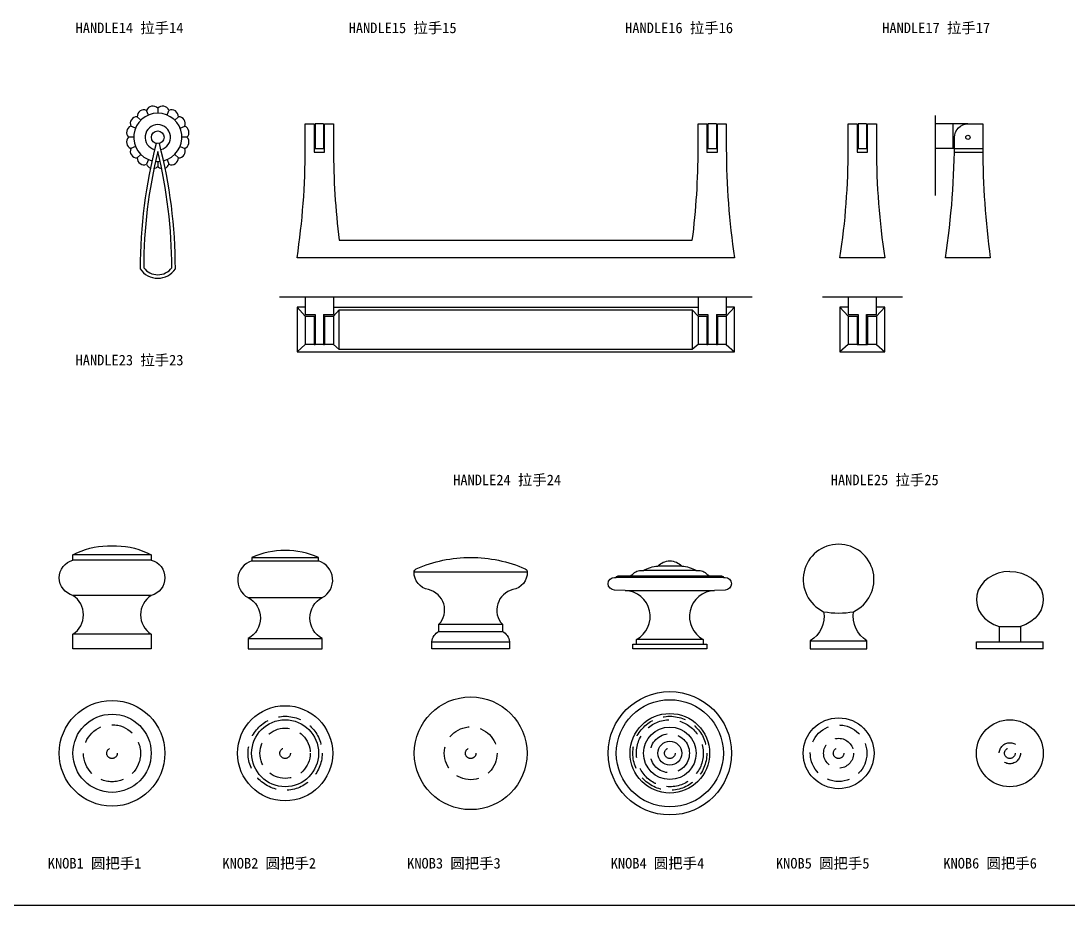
# Model space of a CAD drawing. Header units: millimetres. Extents: x -159360 to -156109, y -82746 to -81402.
# Drawn here: x -158307.6 to -158010.4, y -81966.7 to -81715.8 of the extents above; entities that cross this region are included whole.
import ezdxf
from ezdxf.enums import TextEntityAlignment as Align

# ---------------------------------------------------------------- set-up
doc = ezdxf.new("R2010")
doc.units = ezdxf.units.MM
doc.header["$LTSCALE"] = 2
doc.header["$MEASUREMENT"] = 0
doc.linetypes.add('CENTER2', pattern=[28.575, 19.05, -3.175, 3.175, -3.175])
doc.linetypes.add('HIDDEN2', pattern=[4.7625, 3.175, -1.5875])
doc.layers.get('0').update_dxf_attribs({"linetype": 'CONTINUOUS'})
doc.layers.get('Defpoints').update_dxf_attribs({"linetype": 'CONTINUOUS'})
doc.layers.add('LINE1', color=41, linetype='CONTINUOUS')
doc.layers.add('LINE2', color=142, linetype='CONTINUOUS')
doc.layers.add('标注', color=7, linetype='CONTINUOUS', lineweight=25)
doc.styles.add('HZ', font='simfang.ttf')

# ---------------------------------------------------------------- blocks, each defined once
blk = doc.blocks.new('KNOB6-E 圆把手6-立面')
at = {"ltscale": 5}
blk.add_circle((0, 0), 9.5, dxfattribs=at)
at = {"layer": 'LINE1', "linetype": 'HIDDEN2'}
for radius in [3, 1.5]:
    blk.add_circle((0, 0), radius, dxfattribs=at)
blk = doc.blocks.new('KNOB6-P 圆把手6-平面')
at = {"ltscale": 5}
for p, q in [((-3, 6.41), (-3, 2)), ((3, 6.41), (3, 2)), ((-9.5, 0), (-9.5, 2)), ((-9.5, 2), (9.5, 2)), ((9.5, 0), (-9.5, 0)), ((9.5, 0), (9.5, 2))]:
    blk.add_line(p, q, dxfattribs=at)
blk.add_ellipse((0, 14), major_axis=(9.5, 0), ratio=0.842105, start_param=1.570796, end_param=4.3911, dxfattribs=at)
at = {"ltscale": 5, "extrusion": (0, 0, -1)}
blk.add_ellipse((0, 14), major_axis=(-9.5, 0), ratio=0.842105, start_param=1.570796, end_param=4.3911, dxfattribs=at)
at = {"layer": 'LINE1'}
blk.add_line((-3, 6.41), (3, 6.41), dxfattribs=at)
blk = doc.blocks.new('KNOB6 圆把手6')
for name, p in [('KNOB6-P 圆把手6-平面', (0, 0)), ('KNOB6-E 圆把手6-立面', (0, -29.59))]:
    blk.add_blockref(name, p)
blk = doc.blocks.new('KNOB3-E 圆把手3-立面')
at = {"ltscale": 5}
blk.add_circle((0, 0), 16, dxfattribs=at)
at = {"layer": 'LINE1', "linetype": 'HIDDEN2'}
for radius in [7.5, 1.5]:
    blk.add_circle((0, 0), radius, dxfattribs=at)
blk = doc.blocks.new('KNOB3-P 圆把手3-平面')
at = {"ltscale": 5}
blk.add_lwpolyline([(-11, 0), (-11, 2.06, -0.261657), (-9, 5), (-9, 7, 0.574661), (-11.98, 16.85, -0.371401), (-16.06, 21.85, -0.289684), (-15.46, 22.74, -0.104221), (0, 26, -0.104221), (15.46, 22.74, -0.289684), (16.06, 21.85, -0.371401), (11.98, 16.85, 0.574661), (9, 7), (9, 5, -0.261657), (11, 2.06), (11, 0), (0, 0)], format="xyb", close=True, dxfattribs=at)
at = {"layer": 'LINE1'}
for p, q in [((-16.06, 21.85), (16.06, 21.85)), ((-9, 7), (9, 7)), ((-9, 5), (9, 5)), ((-11, 2.06), (11, 2.06))]:
    blk.add_line(p, q, dxfattribs=at)
blk = doc.blocks.new('KNOB3 圆把手3')
for name, p in [('KNOB3-P 圆把手3-平面', (0, 0)), ('KNOB3-E 圆把手3-立面', (0, -29.59))]:
    blk.add_blockref(name, p)
blk = doc.blocks.new('HANDLE25-P 拉手25-平面')
at = {"layer": 'LINE1'}
for p, q in [((-11.35, 0), (11.35, 0)), ((-6.35, -2.92), (-4, -5.5)), ((4, -5.5), (6.35, -2.92)), ((-4, -5.5), (-4, -13.5)), ((-4, -5.5), (-1.5, -5.5)), ((-1.5, -5.5), (-1.5, -13.5)), ((-1.5, -5.5), (-1.2, -5.5)), ((1.5, -5.5), (1.2, -5.5)), ((1.5, -5.5), (1.5, -13.5)), ((1.5, -5.5), (4, -5.5)), ((4, -5.5), (4, -13.5)), ((-4, -13.5), (-6.35, -15.62)), ((-1.5, -13.5), (-4, -13.5)), ((-1.5, -13.5), (-1.2, -13.5)), ((1.2, -13.5), (1.5, -13.5)), ((4, -13.5), (1.5, -13.5)), ((4, -13.5), (6.35, -15.62))]:
    blk.add_line(p, q, dxfattribs=at)
for points in [[(-4, 0), (-4, -5), (-1.2, -5), (-1.2, -13.5), (1.2, -13.5), (1.2, -5), (4, -5), (4, 0)], [(-4, -2.92), (-6.35, -2.92), (-6.35, -15.62), (6.35, -15.62), (6.35, -2.92), (4, -2.92)]]:
    blk.add_lwpolyline(points, dxfattribs=at)
blk = doc.blocks.new('HANDLE25-E 拉手25-立面')
at = {"ltscale": 5}
blk.add_lwpolyline([(1.5, -4.5), (1.5, 3.5), (4, 3.5), (4, -3.5, 0.037849), (6.35, -34.5), (-6.35, -34.5, 0.037849), (-4, -3.5), (-4, 3.5), (-1.5, 3.5), (-1.5, -4.5)], format="xyb", close=True, dxfattribs=at)
at = {"layer": 'LINE1'}
for p, q in [((-1.2, 3.5), (-1.2, -3.5)), ((1.2, 3.5), (-1.2, 3.5)), ((1.2, 3.5), (1.2, -3.5)), ((-1.2, -3.5), (1.2, -3.5))]:
    blk.add_line(p, q, dxfattribs=at)
blk = doc.blocks.new('HANDLE25-S 拉手25-侧面')
at = {"ltscale": 5}
blk.add_lwpolyline([(13.5, 3.5), (13.5, -3.5, 0.03413), (15.62, -34.5), (2.92, -34.5, 0.037229), (5.47, -0.3, -0.414214), (9.27, 3.5)], format="xyb", dxfattribs=at)
at = {"layer": 'LINE1', "linetype": 'CENTER2'}
blk.add_line((0, 5.93), (0, -16.85), dxfattribs=at)
at = {"layer": 'LINE1'}
for p, q in [((9.29, 3.5), (0, 3.5)), ((5, 3.5), (5, -3.5)), ((9.29, 3.5), (13.5, 3.5)), ((5.51, -3.5), (0, -3.5)), ((5.43, -4.5), (13.5, -4.5)), ((5.51, -3.5), (13.5, -3.5))]:
    blk.add_line(p, q, dxfattribs=at)
blk.add_circle((9.27, -0.3), 0.6, dxfattribs=at)
blk = doc.blocks.new('HANDLE25 拉手25')
for name, p in [('HANDLE25-S 拉手25-侧面', (20.69, 45.56)), ('HANDLE25-E 拉手25-立面', (0, 45.56)), ('HANDLE25-P 拉手25-平面', (0, 0))]:
    blk.add_blockref(name, p)
blk = doc.blocks.new('HANDLE24-P 拉手24-平面')
at = {"layer": 'LINE1'}
for p, q in [((-67.1, 0), (67.1, 0)), ((-59.75, 0), (-59.75, -5)), ((-51.75, 0), (-51.75, -5)), ((51.75, 0), (51.75, -5)), ((59.75, 0), (59.75, -5)), ((-62.1, -2.92), (-59.75, -5.5)), ((-51.75, -2.92), (51.75, -2.92)), ((59.75, -5.5), (62.1, -2.92)), ((-59.75, -5), (-56.95, -5)), ((-59.75, -5.5), (-59.75, -13.5)), ((-59.75, -5.5), (-57.25, -5.5)), ((-57.25, -5.5), (-56.95, -5.5)), ((-57.25, -5.5), (-57.25, -13.5)), ((-56.95, -5), (-56.95, -13.5)), ((-54.55, -5), (-54.55, -13.5)), ((-54.55, -5), (-51.75, -5)), ((-54.25, -5.5), (-54.55, -5.5)), ((-54.25, -5.5), (-54.25, -13.5)), ((-54.25, -5.5), (-51.75, -5.5)), ((-51.75, -5.5), (-50.1, -3.69)), ((-51.75, -5.5), (-51.75, -13.5)), ((51.75, -5), (54.55, -5)), ((51.75, -5.5), (51.75, -13.5)), ((51.75, -5.5), (54.25, -5.5)), ((54.25, -5.5), (54.25, -13.5)), ((54.25, -5.5), (54.55, -5.5)), ((54.55, -5), (54.55, -13.5)), ((56.95, -5), (56.95, -13.5)), ((56.95, -5), (59.75, -5)), ((57.25, -5.5), (56.95, -5.5)), ((57.25, -5.5), (57.25, -13.5)), ((57.25, -5.5), (59.75, -5.5)), ((59.75, -5.5), (59.75, -13.5)), ((-59.75, -13.5), (-62.1, -15.62)), ((-57.25, -13.5), (-59.75, -13.5)), ((-57.25, -13.5), (-56.95, -13.5)), ((-54.55, -13.5), (-56.95, -13.5)), ((-54.55, -13.5), (-54.25, -13.5)), ((-51.75, -13.5), (-54.25, -13.5)), ((-51.75, -13.5), (-50.1, -14.99)), ((51.75, -13.5), (50.1, -14.99)), ((54.25, -13.5), (51.75, -13.5)), ((54.25, -13.5), (54.55, -13.5)), ((56.95, -13.5), (54.55, -13.5)), ((56.95, -13.5), (57.25, -13.5)), ((59.75, -13.5), (57.25, -13.5)), ((59.75, -13.5), (62.1, -15.62))]:
    blk.add_line(p, q, dxfattribs=at)
for points in [[(-59.75, -2.92), (-62.1, -2.92), (-62.1, -15.62), (62.1, -15.62), (62.1, -2.92), (59.75, -2.92)], [(50.1, -3.69), (51.75, -5.5)]]:
    blk.add_lwpolyline(points, dxfattribs=at)
blk.add_lwpolyline([(-50.1, -14.99), (-50.1, -3.69), (50.1, -3.69), (50.1, -14.99)], close=True, dxfattribs=at)
blk = doc.blocks.new('HANDLE24-E 拉手24-立面')
at = {"ltscale": 5}
blk.add_lwpolyline([(-57.25, -4.5), (-54.25, -4.5), (-54.25, 3.5), (-51.75, 3.5), (-51.75, -3.5, 0.031704), (-50.1, -29.5), (50.1, -29.5, 0.031704), (51.75, -3.5), (51.75, 3.5), (54.25, 3.5), (54.25, -4.5), (57.25, -4.5), (57.25, 3.5), (59.75, 3.5), (59.75, -3.5, 0.037849), (62.1, -34.5), (49.4, -34.5), (-49.4, -34.5), (-62.1, -34.5, 0.037849), (-59.75, -3.5), (-59.75, 3.5), (-57.25, 3.5)], format="xyb", close=True, dxfattribs=at)
at = {"layer": 'LINE1'}
for p, q in [((-56.95, 3.5), (-56.95, -3.5)), ((-54.55, 3.5), (-56.95, 3.5)), ((-54.55, 3.5), (-54.55, -3.5)), ((54.55, 3.5), (54.55, -3.5)), ((56.95, 3.5), (54.55, 3.5)), ((56.95, 3.5), (56.95, -3.5)), ((-56.95, -3.5), (-54.55, -3.5)), ((54.55, -3.5), (56.95, -3.5))]:
    blk.add_line(p, q, dxfattribs=at)
blk = doc.blocks.new('HANDLE24 拉手24')
for name, p in [('HANDLE24-E 拉手24-立面', (0, 45.56)), ('HANDLE24-P 拉手24-平面', (0, 0))]:
    blk.add_blockref(name, p)
blk = doc.blocks.new('HANDLE23 拉手23')
blk.add_lwpolyline([(2.09, -8.73, 0.207021), (3.17, -7.65, 0.543873), (5.85, -5.85, 0.543873), (7.65, -3.17, 0.543873), (8.28, 0, 0.543873), (7.65, 3.17, 0.543873), (5.85, 5.85, 0.543873), (3.17, 7.65, 0.543873), (0, 8.28, 0.543873), (-3.17, 7.65, 0.543873), (-5.85, 5.85, 0.543873), (-7.65, 3.17, 0.543873), (-8.28, 0, 0.543873), (-7.65, -3.17, 0.543873), (-5.85, -5.85, 0.543873), (-3.17, -7.65, 0.207021), (-2.09, -8.73)], format="xyb")
for centre, radius, start, end in [((136.82, -37.33), 141.82, 165.4676, 180), ((-136.82, -37.33), 141.82, 0, 14.5324), ((136.82, -37.33), 140.82, 166.3109, 179.8708), ((-136.82, -37.33), 140.82, 0.1292, 13.6891), ((0, -33.99), 6.01, 213.7095, 326.2905), ((0, -33.99), 5.01, 217.0382, 322.9618)]:
    blk.add_arc(centre, radius, start, end)
at = {"layer": 'LINE1'}
for p, q in [((-2.62, 6.32), (-3.17, 7.65)), ((0, 8.28), (0, 6.84)), ((2.62, 6.32), (3.17, 7.65)), ((-6.32, 2.62), (-7.65, 3.17)), ((-4.84, 4.84), (-5.85, 5.85)), ((4.84, 4.84), (5.85, 5.85)), ((6.32, 2.62), (7.65, 3.17)), ((-6.84, 0), (-8.28, 0)), ((8.28, 0), (6.84, 0)), ((-6.32, -2.62), (-7.65, -3.17)), ((6.32, -2.62), (7.65, -3.17)), ((-4.84, -4.84), (-5.85, -5.85)), ((4.84, -4.84), (5.85, -5.85)), ((-2.62, -6.32), (-3.17, -7.65)), ((0, -6.84), (0, -8.28)), ((2.62, -6.32), (3.17, -7.65))]:
    blk.add_line(p, q, dxfattribs=at)
blk.add_circle((0, 0), 1.8, dxfattribs=at)
for centre, radius, start, end in [((0, 0), 6.84, 283.8777, 256.1223), ((0, 0), 3.6, 284.5323, 255.4677), ((-1.38, -6.94), 1.92, 278.7029, 315.8311), ((0, 0), 6.84, 264.5165, 275.4835), ((1.38, -6.94), 1.92, 224.1689, 261.2971)]:
    blk.add_arc(centre, radius, start, end, dxfattribs=at)
blk = doc.blocks.new('KNOB2-E 圆把手2-立面')
at = {"ltscale": 5}
blk.add_circle((0, 0), 13.5, dxfattribs=at)
at = {"layer": 'LINE1', "linetype": 'HIDDEN2'}
for radius in [10.5, 7.14, 1.5]:
    blk.add_circle((0, 0), radius, dxfattribs=at)
at = {"layer": 'LINE1'}
blk.add_circle((0, 0), 9.5, dxfattribs=at)
blk = doc.blocks.new('KNOB2-P 圆把手2-平面')
at = {"ltscale": 5}
blk.add_lwpolyline([(-10.5, 14.57, -0.605835), (-10.5, 3), (-10.5, 0), (10.5, 0), (10.5, 3, -0.605835), (10.5, 14.57, 0.664883), (9.5, 24.99), (9.5, 25.99, 0.207357), (-9.5, 25.99), (-9.5, 24.99, 0.664883)], format="xyb", close=True, dxfattribs=at)
at = {"layer": 'LINE1'}
for p, q in [((-9.5, 25.99), (9.5, 25.99)), ((-9.5, 24.99), (9.5, 24.99)), ((-10.5, 14.57), (10.5, 14.57)), ((-10.5, 3), (10.5, 3))]:
    blk.add_line(p, q, dxfattribs=at)
blk = doc.blocks.new('KNOB2 圆把手2')
for name, p in [('KNOB2-P 圆把手2-平面', (0, 0)), ('KNOB2-E 圆把手2-立面', (-0.01, -29.59))]:
    blk.add_blockref(name, p)
blk = doc.blocks.new('KNOB4-P 圆把手4-平面')
at = {"ltscale": 5}
blk.add_lwpolyline([(-10.5, 0), (-10.5, 1.4), (-9.5, 1.4), (-9.5, 2.71, 0.768744), (-12.66, 16.6), (-15.7, 16.71, -1), (-15.7, 20.32), (-15.2, 20.32, -0.351918), (-14.7, 20.72), (-11.28, 20.72, 0.080658), (-10, 21.66, -0.200859), (-8.58, 22.26), (-7.45, 22.26, -0.133979), (-3.4, 23.51, -0.210144), (0, 25, -0.210144), (3.4, 23.51, -0.133979), (7.45, 22.26), (8.58, 22.26, -0.200859), (10, 21.66, 0.080658), (11.28, 20.72), (14.7, 20.72, -0.351918), (15.2, 20.32), (15.69, 20.32, -1), (15.69, 16.71), (12.66, 16.6, 0.768744), (9.5, 2.71), (9.5, 1.4), (10.5, 1.4), (10.5, 0), (-10.5, 0)], format="xyb", dxfattribs=at)
at = {"layer": 'LINE1'}
for p, q in [((7.45, 22.26), (-7.45, 22.26)), ((3.4, 23.51), (-3.4, 23.51)), ((15.2, 20.32), (-15.2, 20.32)), ((-11.28, 20.72), (11.28, 20.72)), ((-12.66, 16.6), (12.66, 16.6)), ((9.5, 2.71), (-9.5, 2.71)), ((-9.5, 1.4), (9.5, 1.4))]:
    blk.add_line(p, q, dxfattribs=at)
blk = doc.blocks.new('KNOB4-E 圆把手4-立面')
at = {"ltscale": 5}
blk.add_circle((0, 0), 17.5, dxfattribs=at)
at = {"layer": 'LINE1', "ltscale": 5}
for radius in [15.2, 11.28, 7.45, 3.4]:
    blk.add_circle((0, 0), radius, dxfattribs=at)
at = {"layer": 'LINE1', "linetype": 'HIDDEN2'}
for radius in [10.5, 9.5, 5.56, 1.5]:
    blk.add_circle((0, 0), radius, dxfattribs=at)
blk = doc.blocks.new('KNOB4 圆把手4')
for name, p in [('KNOB4-P 圆把手4-平面', (0, 0)), ('KNOB4-E 圆把手4-立面', (0, -29.59))]:
    blk.add_blockref(name, p)
blk = doc.blocks.new('KNOB5-P 圆把手5-平面')
at = {"ltscale": 5}
blk.add_lwpolyline([(-8.03, 0), (8.03, 0), (8.03, 2.3, -0.300203), (4.24, 10.59, 4.516134), (-4.24, 10.59, -0.300203), (-8.03, 2.3)], format="xyb", close=True, dxfattribs=at)
at = {"layer": 'LINE1'}
blk.add_line((-8.03, 2.3), (8.03, 2.3), dxfattribs=at)
blk.add_arc((0, 34.19), 23.98, 259.8072, 280.1928, dxfattribs=at)
blk = doc.blocks.new('KNOB5-E 圆把手5-立面')
at = {"ltscale": 5}
blk.add_circle((0, 0), 10.05, dxfattribs=at)
at = {"layer": 'LINE1', "linetype": 'HIDDEN2'}
for radius in [8.03, 4.24, 1.5]:
    blk.add_circle((0, 0), radius, dxfattribs=at)
blk = doc.blocks.new('KNOB5 圆把手5')
for name, p in [('KNOB5-P 圆把手5-平面', (0, 0)), ('KNOB5-E 圆把手5-立面', (0, -29.59))]:
    blk.add_blockref(name, p)
blk = doc.blocks.new('KNOB1-P 圆把手1-平面')
at = {"ltscale": 5}
blk.add_lwpolyline([(-11.1, 25.2), (-11.1, 26.7, -0.115553), (-1.29, 29.3), (1.29, 29.3, -0.115553), (11.1, 26.7), (11.1, 25.2, -0.78), (11.1, 15.2, 0.545304), (11.1, 4.2), (11.1, 0), (-11.1, 0), (-11.1, 4.2, 0.545304), (-11.1, 15.2, -0.78)], format="xyb", close=True, dxfattribs=at)
at = {"layer": 'LINE1'}
for p, q in [((11.1, 26.7), (-11.1, 26.7)), ((11.1, 25.2), (-11.1, 25.2)), ((11.1, 15.2), (-11.1, 15.2)), ((11.1, 4.2), (-11.1, 4.2))]:
    blk.add_line(p, q, dxfattribs=at)
blk = doc.blocks.new('KNOB1-E 圆把手1-立面')
at = {"ltscale": 5}
blk.add_circle((0, 0), 15, dxfattribs=at)
at = {"layer": 'LINE1'}
blk.add_circle((0, 0), 11.1, dxfattribs=at)
at = {"layer": 'LINE1', "linetype": 'HIDDEN2'}
for radius in [8.1, 1.5]:
    blk.add_circle((0, 0), radius, dxfattribs=at)
blk = doc.blocks.new('KNOB1 圆把手1')
for name, p in [('KNOB1-P 圆把手1-平面', (0, 0)), ('KNOB1-E 圆把手1-立面', (0, -29.59))]:
    blk.add_blockref(name, p)

msp = doc.modelspace()

# ---------------------------------------------------------------- linework, layer by layer
at = {"layer": 'Defpoints', "color": 0}
msp.add_line((-158547.56, -81966.71), (-157735.06, -81966.71), dxfattribs=at)

# ---------------------------------------------------------------- block references
at = {"layer": 'LINE2', "color": 0}
for name, p in [('HANDLE23 拉手23', (-158268.72, -81748.83)), ('HANDLE25 拉手25', (-158068.74, -81794.09)), ('HANDLE24 拉手24', (-158167.1, -81794.09)), ('KNOB5 圆把手5', (-158075.48, -81894.04)), ('KNOB1 圆把手1', (-158281.7, -81894.04)), ('KNOB2 圆把手2', (-158232.56, -81894.04)), ('KNOB3 圆把手3', (-158179.9, -81894.04)), ('KNOB4 圆把手4', (-158123.38, -81894.04)), ('KNOB6 圆把手6', (-158026.88, -81894.04))]:
    msp.add_blockref(name, p, dxfattribs=at)

# ---------------------------------------------------------------- texts
at = {"layer": '标注', "color": 0, "style": 'HZ'}
for s, p in [('HANDLE14 拉手14', (-158292.05, -81716.27)), ('HANDLE15 拉手15', (-158214.54, -81716.27)), ('HANDLE16 拉手16', (-158136.07, -81716.27)), ('HANDLE17 拉手17', (-158063.1, -81716.27)), ('HANDLE23 拉手23', (-158292.05, -81810.55)), ('HANDLE24 拉手24', (-158184.87, -81844.56)), ('HANDLE25 拉手25', (-158077.7, -81844.56)), ('KNOB1 圆把手1', (-158299.93, -81953.34)), ('KNOB2 圆把手2', (-158250.36, -81953.34)), ('KNOB3 圆把手3', (-158197.94, -81953.34)), ('KNOB4 圆把手4', (-158140.15, -81953.34)), ('KNOB5 圆把手5', (-158093.27, -81953.34)), ('KNOB6 圆把手6', (-158045.75, -81953.34))]:
    msp.add_text(s, height=3, dxfattribs=at).set_placement(p, align=Align.TOP_LEFT)

doc.saveas('drawing.dxf')
